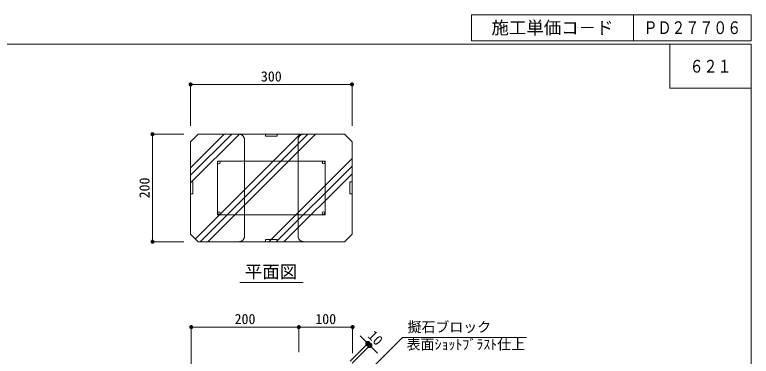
# Model space of a CAD drawing. Units: millimetres at full size, sheet at 1:10; some dimension numbers follow another scale. Extents: x 257 to 2995, y 4337 to 6204.
# Drawn here: x 1626 to 2995, y 5568 to 6204 of the extents above; entities that cross this region are included whole.
import ezdxf
from ezdxf.enums import TextEntityAlignment as Align

# ---------------------------------------------------------------- set-up
doc = ezdxf.new("R2010")
doc.units = ezdxf.units.MM
doc.header["$LTSCALE"] = 10
doc.linetypes.add('USER2', pattern=[100, 75, -25])
for name, color, linetype, lineweight in [('ハッチ', 4, 'Continuous', 13), ('寸法', 1, 'Continuous', 13), ('本体', 7, 'Continuous', 13)]:
    doc.layers.add(name, color=color, linetype=linetype, lineweight=lineweight)
doc.styles.add('ＭＳ ゴシック', font='')
doc.styles.get('ＭＳ ゴシック').set_extended_font_data('MS Gothic')

# ---------------------------------------------------------------- blocks, each defined once
blk = doc.blocks.new('filled_dot')
at = {"color": 0, "linetype": 'Continuous', "lineweight": -2, "const_width": 1.25}
blk.add_lwpolyline([(-0.625, 0, 1), (0.625, 0, 1)], format="xyb", close=True, dxfattribs=at)

msp = doc.modelspace()

# ---------------------------------------------------------------- linework, layer by layer
at = {"layer": 'ハッチ'}
for p, q in [((1953.23, 5919.15), (2015.54, 5981.46)), ((1953.23, 5905), (2029.69, 5981.46)), ((1962.17, 5786.66), (2156.96, 5981.46)), ((1971.11, 5781.46), (2171.11, 5981.46)), ((2098.39, 5781.46), (2253.23, 5936.3)), ((2112.53, 5781.46), (2253.23, 5922.16))]:
    msp.add_line(p, q, dxfattribs=at)
at = {"layer": 'ハッチ', "linetype": 'USER2'}
for p, q in [((1953.23, 5890.86), (2043.83, 5981.46)), ((1985.25, 5781.46), (2185.25, 5981.46)), ((2126.67, 5781.46), (2253.23, 5908.02))]:
    msp.add_line(p, q, dxfattribs=at)
at = {"layer": '寸法'}
for p, q in [((1953.23, 6074.07), (2253.23, 6074.07)), ((1953.23, 5996.81), (1953.23, 6074.07)), ((2253.23, 5996.81), (2253.23, 6074.07)), ((1882.4, 5981.46), (1882.4, 5781.46)), ((1940.71, 5981.46), (1882.4, 5981.46)), ((1940.71, 5781.46), (1882.4, 5781.46)), ((1954.33, 5622.6), (2154.33, 5622.6)), ((1954.33, 5502.4), (1954.33, 5622.6)), ((2154.33, 5575.99), (2154.33, 5622.6)), ((2154.33, 5622.6), (2254.33, 5622.6)), ((2154.33, 5575.99), (2154.33, 5622.6)), ((2254.33, 5573.78), (2254.33, 5622.6)), ((2268.56, 5606.09), (2300.38, 5574.27)), ((2249.7, 5558.94), (2282.7, 5591.95)), ((2253.23, 5555.41), (2286.24, 5588.41))]:
    msp.add_line(p, q, dxfattribs=at)
at = {"layer": '寸法', "color": 3}
msp.add_line((2044.55, 5705.78), (2162.7, 5705.78), dxfattribs=at)
at = {"layer": '寸法'}
msp.add_lwpolyline([(2252.99, 5509.27), (2260.06, 5516.34), (2347.07, 5603.35), (2577.46, 5603.35)], dxfattribs=at)
at = {"layer": '本体'}
for p, q in [((2475.25, 6203.82), (2995.36, 6203.82)), ((2475.25, 6203.82), (2475.25, 6155.44)), ((2776.45, 6203.82), (2776.45, 6155.44)), ((2995.36, 6203.82), (2995.36, 6155.44)), ((2475.25, 6155.44), (2995.36, 6155.44)), ((2844.02, 6148.95), (2844.02, 6066.95)), ((2995.36, 6066.95), (2844.02, 6066.95)), ((1967.37, 5981.46), (1953.23, 5967.32)), ((2230.97, 5981.46), (1967.37, 5981.46)), ((2163.23, 5981.46), (2239.09, 5981.46)), ((2239.09, 5981.46), (2253.23, 5967.32)), ((1953.23, 5795.6), (1953.23, 5967.32)), ((2253.23, 5795.6), (2253.23, 5967.32)), ((2003.23, 5931.46), (2203.23, 5931.46)), ((2003.23, 5931.46), (2003.23, 5831.46)), ((2203.23, 5931.46), (2203.23, 5831.46)), ((2003.23, 5831.46), (2203.23, 5831.46)), ((1953.23, 5795.6), (1967.37, 5781.46)), ((2239.09, 5781.46), (2253.23, 5795.6)), ((2211.08, 5781.46), (1967.37, 5781.46)), ((2163.23, 5781.46), (2239.09, 5781.46))]:
    msp.add_line(p, q, dxfattribs=at)
at = {"layer": '本体', "linetype": 'USER2'}
for p, q in [((2053.23, 5791.46), (2053.23, 5971.46)), ((2153.23, 5791.46), (2153.23, 5971.46))]:
    msp.add_line(p, q, dxfattribs=at)
at = {"layer": '本体', "color": 6}
msp.add_lwpolyline([(2995.36, 6148.95), (257.24, 6148.95), (257.24, 4337.14), (2995.36, 4337.14)], close=True, dxfattribs=at)
at = {"layer": '本体'}
for points in [[(2092.13, 5981.46), (2092.13, 5977.61), (2114.33, 5977.61), (2114.33, 5981.46)], [(1953.23, 5870.36), (1957.08, 5870.36), (1957.08, 5892.56), (1953.23, 5892.56)], [(2249.38, 5870.36), (2253.23, 5870.36), (2253.23, 5892.56), (2249.38, 5892.56)], [(2092.13, 5785.31), (2092.13, 5781.46), (2114.33, 5781.46), (2114.33, 5785.31)]]:
    msp.add_lwpolyline(points, close=True, dxfattribs=at)
for centre in [(2005.76, 5928.63), (2200.51, 5928.96), (2005.92, 5834.33), (2200.41, 5834.77)]:
    msp.add_circle(centre, 2.5, dxfattribs=at)
at = {"layer": '本体', "linetype": 'USER2'}
for centre, start, end in [((2043.23, 5971.46), 0, 90), ((2163.23, 5971.46), 90, 180), ((2043.23, 5791.46), 270, 0), ((2163.23, 5791.46), 180, 270)]:
    msp.add_arc(centre, 10, start, end, dxfattribs=at)

# ---------------------------------------------------------------- block references
at = {"layer": '寸法', "xscale": 3, "yscale": 3}
for p in [(1953.23, 6074.07), (1954.33, 5622.6), (2154.33, 5622.6)]:
    msp.add_blockref('filled_dot', p, dxfattribs=at)
at = {"layer": '寸法'}
for p, xscale, yscale, rotation in [((2253.23, 6074.07), 3, 3, 180), ((1882.4, 5981.46), 3, 3, 270), ((1882.4, 5781.46), 3, 3, 90), ((2154.33, 5622.6), 3, 3, 180), ((2254.33, 5622.6), 3, 3, 180), ((2282.7, 5591.95), 4, 4, 135), ((2286.24, 5588.41), 4, 4, 315)]:
    msp.add_blockref('filled_dot', p, dxfattribs=dict(at, xscale=xscale, yscale=yscale, rotation=rotation))

# ---------------------------------------------------------------- texts
at = {"layer": '寸法', "style": 'ＭＳ ゴシック'}
for s, p in [('300', (2103.23, 6089.07)), ('200', (2054.33, 5637.6)), ('100', (2204.33, 5637.6))]:
    msp.add_text(s, height=18.99, dxfattribs=at).set_placement(p, align=Align.MIDDLE_CENTER)
for s, rotation, p in [('200', 90, (1867.4, 5881.46)), ('10', 315, (2296.85, 5602.56))]:
    msp.add_text(s, height=18.99, rotation=rotation, dxfattribs=at).set_placement(p, align=Align.MIDDLE_CENTER)
at = {"layer": '寸法', "color": 3, "style": 'ＭＳ ゴシック'}
for s, height, p in [('平面図', 23.74, (2054.18, 5706.6)), ('擬石ブロック', 18.99, (2356.44, 5607.55)), ('表面ｼｮｯﾄﾌﾞﾗｽﾄ仕上', 18.99, (2354.81, 5575.19))]:
    msp.add_text(s, height=height, dxfattribs=at).set_placement(p, align=Align.BOTTOM_LEFT)
at = {"layer": '本体', "style": 'ＭＳ ゴシック'}
msp.add_text('施工単価コ－ド', height=23.74, dxfattribs=at).set_placement((2625.85, 6179.63), align=Align.MIDDLE_CENTER)
at = {"layer": '本体', "style": 'ＭＳ ゴシック', "width": 0.8}
for s, p in [('ＰＤ２７７０６', (2885.91, 6179.63)), ('６２１', (2919.69, 6107.95))]:
    msp.add_text(s, height=23.74, dxfattribs=at).set_placement(p, align=Align.MIDDLE_CENTER)

doc.saveas('drawing.dxf')
